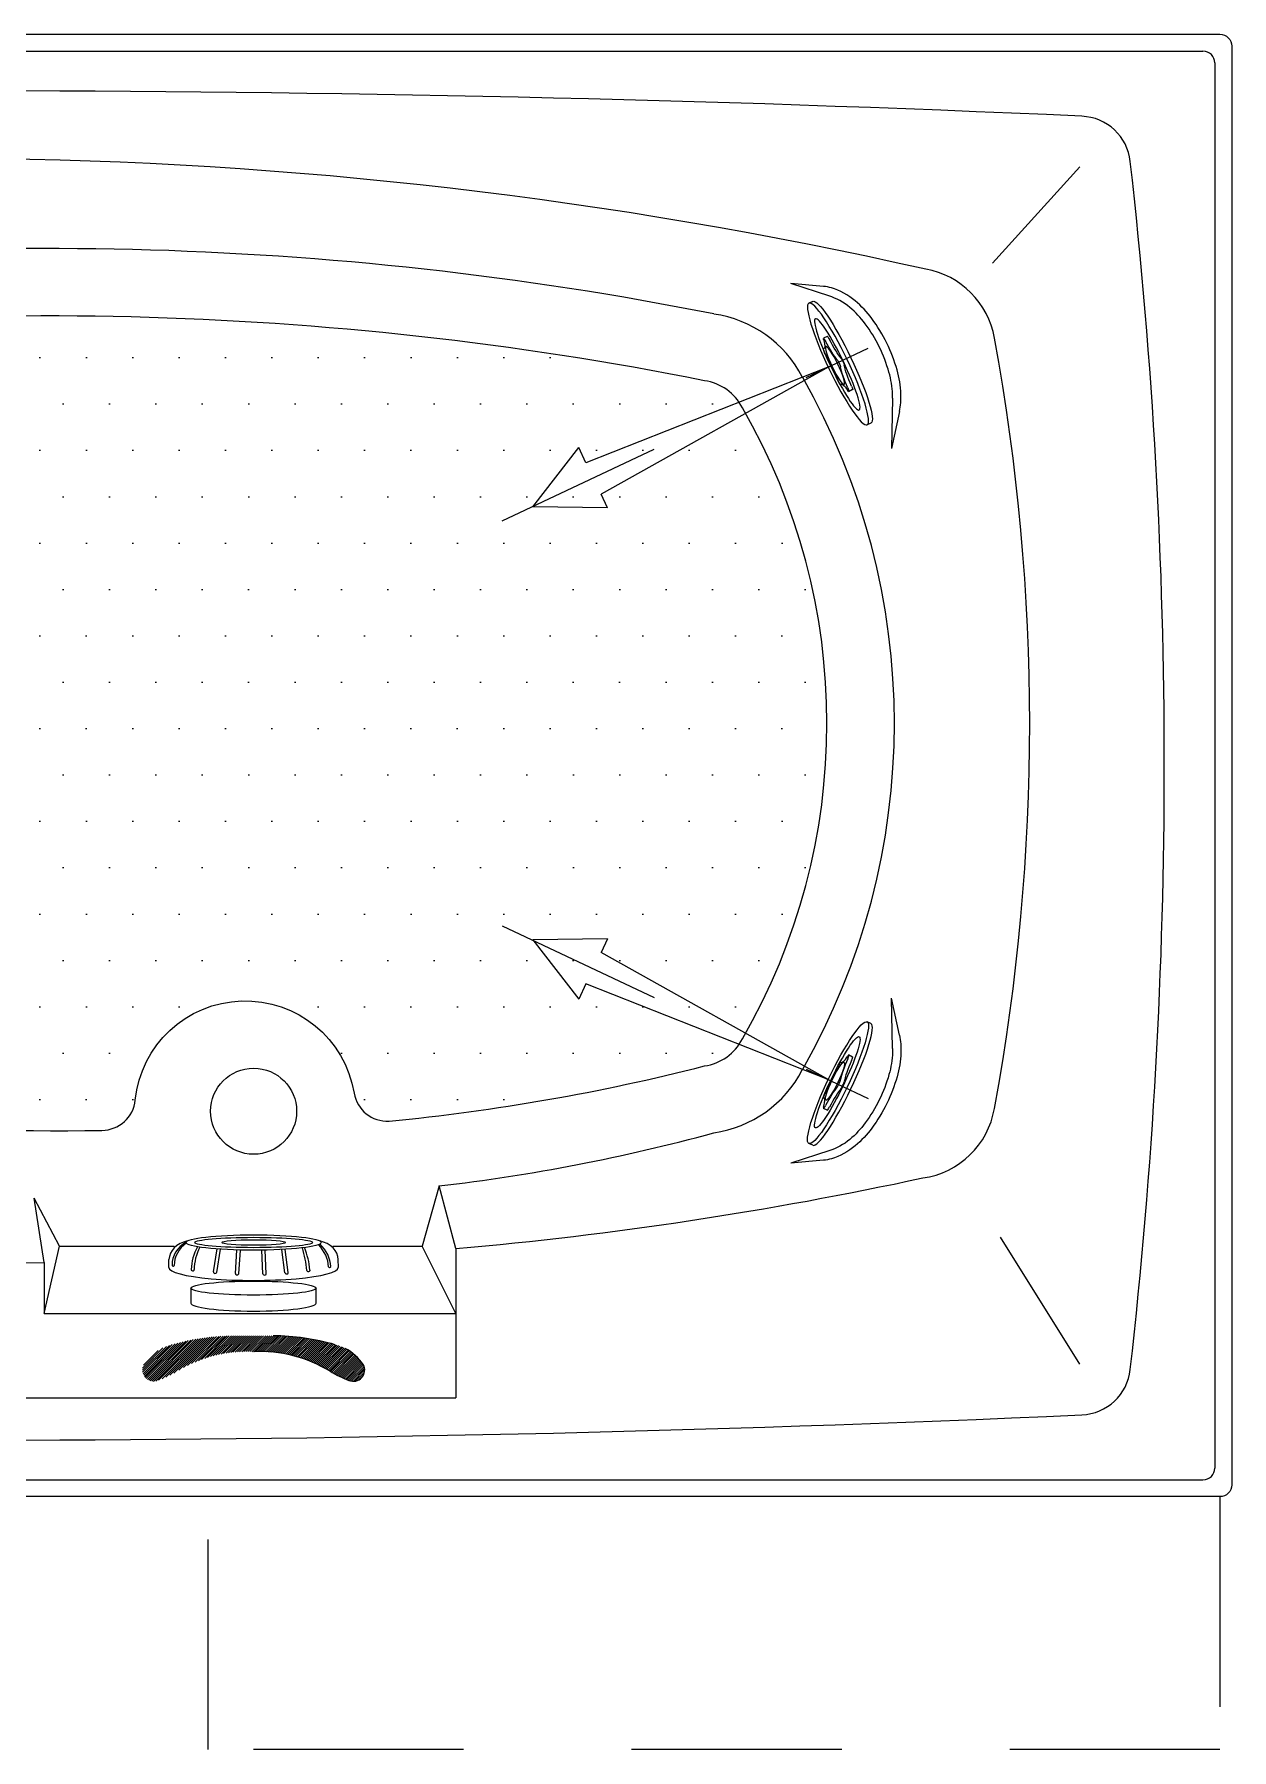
# Model space of a CAD drawing. Header units: millimetres. Extents: x -1237.84 to -1236.32, y 2265.05 to 2266.07.
# Drawn here: x -1237.037 to -1236.325, y 2265.047 to 2266.068 of the extents above; entities that cross this region are included whole.
import ezdxf

# ---------------------------------------------------------------- set-up
doc = ezdxf.new("R2010")
doc.units = ezdxf.units.MM
doc.linetypes.add('CENTER', pattern=[2, 1.25, -0.25, 0.25, -0.25])
doc.linetypes.add('HIDDEN2', pattern=[0.1875, 0.125, -0.0625])
for name, color, linetype in [('CONTOR04', 7, 'Continuous'), ('jacuzzi', 1, 'Continuous'), ('LCENTR02', 1, 'CENTER'), ('LCOTA02', 1, 'Continuous')]:
    doc.layers.add(name, color=color, linetype=linetype)

# ---------------------------------------------------------------- blocks, each defined once
blk = doc.blocks.new('PLX')
at = {"layer": 'LCENTR02'}
blk.add_line((21.97, 0), (-2.03, 0), dxfattribs=at)
at = {"layer": 'LCOTA02'}
for p, q in [((-0.28, 4.09), (-0.03, 4.09)), ((-0.14, 1.83), (0.13, 1.84)), ((0.56, 0), (15.99, 1.06)), ((15.99, 1.96), (15.99, 1.06)), ((15.99, 1.96), (19.97, 0.01)), ((19.97, 0.01), (16.01, -2)), ((0.56, 0), (16.01, -0.99)), ((16.01, -0.99), (16.01, -2)), ((-0.13, -1.66), (0.12, -1.66)), ((-0.24, -3.91), (0.01, -3.91))]:
    blk.add_line(p, q, dxfattribs=at)
at = {"layer": 'LCOTA02', "extrusion": (0, 0, -1)}
for centre, major_axis, ratio, start_param, end_param in [((-0.26, 0.09), (-0.02, 4), 0.15, 3.141593, 6.283185), ((-0.01, 0.09), (-0.02, 4), 0.15, 3.141593, 9.424778), ((0.04, 0.09), (-0.02, 3), 0.133333, 3.141593, 9.424778), ((-0.46, 1.98), (-0.01, 1.9), 0.15, 1.763314, 2.634916), ((-0.14, 1.57), (-0.001, 0.268), 0.15, -1.378279, 0), ((-0.21, 1.98), (-0.01, 1.9), 0.15, 1.763314, 2.634916), ((0.19, 0.09), (-0.01, 1.25), 0.15, 3.141593, 9.424778), ((0.11, 1.57), (-0.001, 0.268), 0.15, -1.378279, 0.74996), ((0.32, 3.16), (-0.01, 1.9), 0.15, 3.019951, 3.891553), ((0.37, 1), (-0.001, 0.268), 0.15, -0.121642, 2.006598), ((-0.3, 0.08), (-0.001, 0.268), 0.15, 3.648269, 5.776509), ((-0.05, 0.09), (-0.001, 0.268), 0.15, 3.648269, 5.776509), ((0.67, 0.09), (-0.01, 1.9), 0.15, 4.276588, 5.14819), ((-0.45, -1.81), (-0.01, 1.9), 0.15, 0.506677, 1.378279), ((-0.2, -1.81), (-0.01, 1.9), 0.15, 0.506677, 1.378279), ((0.38, -0.83), (-0.001, 0.268), 0.15, 1.134995, 3.263235), ((-0.13, -1.4), (-0.001, 0.268), 0.15, 3.141593, 4.519872), ((0.12, -1.39), (-0.001, 0.268), 0.15, 2.391632, 4.519872), ((0.35, -2.98), (-0.01, 1.9), 0.15, -0.74996, 0.121642)]:
    blk.add_ellipse(centre, major_axis=major_axis, ratio=ratio, start_param=start_param, end_param=end_param, dxfattribs=at)
blk = doc.blocks.new('A$C18C942D9')
at = {"layer": 'LCOTA02'}
for p, q in [((1.39, 14.07), (2.25, 14.06)), ((1.39, 14.07), (2.25, 14.06)), ((0.87, 10.09), (3.36, 9.79)), ((0.91, 10.36), (3.39, 10.07)), ((0.74, 8.55), (3.28, 8.42)), ((0.72, 8.27), (3.27, 8.13)), ((0.71, 6.26), (3.26, 6.35)), ((0.72, 5.98), (3.27, 6.07)), ((0.82, 4.43), (3.33, 4.69)), ((0.85, 4.16), (3.35, 4.41)), ((1.39, 0), (2.25, 0.01))]:
    blk.add_line(p, q, dxfattribs=at)
for centre, radius, start, end in [((1.63, 13.71), 0.086, 68.3204, 262.6804), ((1.63, 10.22), 3.41, 44.3309, 90.2321), ((1.75, 10.74), 3.06, 37.8314, 91.6456), ((2.23, 11.96), 2.1, 15.4909, 89.5), ((1.15, 12.09), 0.124, 70.0987, 280.7386), ((1.13, 5.34), 6.63, 68.2863, 89.644), ((1.13, 6.05), 6.16, 66.1373, 89.444), ((0.89, 10.23), 0.136, 80.818, 264.7502), ((0.73, 8.41), 0.139, 86.3618, 267.5776), ((0.71, 6.12), 0.139, 91.7123, 272.3078), ((0.83, 4.29), 0.137, 94.5439, 277.7632), ((-0.04, 18.07), 15.5, 274.0945, 283.2492), ((1.09, 2.48), 0.134, 97.3715, 283.5655), ((0.37, 12.75), 10.42, 274.1152, 287.7136), ((1.21, 5.45), 4.65, 273.0204, 304.8844), ((1.38, 4.67), 4.04, 271.6748, 309.1263), ((2.23, 2.11), 2.1, 270.5, 344.4472), ((1.47, 0.72), 0.086, 97.3196, 291.6796)]:
    blk.add_arc(centre, radius, start, end, dxfattribs=at)
blk.add_ellipse((1.39, 7.04), major_axis=(0, 7.03), ratio=0.198307, start_param=6.281174, end_param=9.428239, dxfattribs=at)
for major_axis, ratio in [((0, 5.6), 0.1484), ((0, 4.89), 0.114375), ((0, 2.65), 0.112344)]:
    blk.add_ellipse((4.09, 7.03), major_axis=major_axis, ratio=ratio, dxfattribs=at)
blk = doc.blocks.new('PO')
at = {"layer": 'CONTOR04', "xscale": 0.639661404713691, "yscale": 0.639661404713691, "zscale": 0.639661404713691, "rotation": 359.9917632775139}
blk.add_blockref('A$C18C942D9', (-0.889, -4.5), dxfattribs=at)
blk = doc.blocks.new('A$C1BA52001')
at = {"layer": 'LCOTA02'}
for p, q in [((0, 2.27), (0, 0.79)), ((7.43, 0.79), (7.43, 2.27))]:
    blk.add_line(p, q, dxfattribs=at)
blk.add_ellipse((3.71, 2.27), major_axis=(-3.71, 0), ratio=0.186255, dxfattribs=at)
blk.add_ellipse((3.71, 0.79), major_axis=(3.71, 0), ratio=0.213184, start_param=3.141593, end_param=6.283185, dxfattribs=at)

msp = doc.modelspace()

# ---------------------------------------------------------------- hatches: boundary and pattern name
at = {"layer": 'jacuzzi'}
h = msp.add_hatch(dxfattribs=at)
h.set_pattern_fill('DOTS', color=256, scale=0.441452, style=0)
h.set_pattern_definition([(0, (-1233.102036, 2264.302766), (0.01379538, 0.02759076), [0, -0.02759076])])
edge = h.paths.add_edge_path()
edge.add_arc((-1237.026, 2267.4377), 2.0222, 261.5836, 270.8282)
edge.add_arc((-1236.997, 2265.4358), 0.0201, 270.5947, 354.181)
edge.add_arc((-1236.9117, 2265.4271), 0.0657, 9.492, 174.181, ccw=False)
edge.add_arc((-1236.827, 2265.4412), 0.0201, 189.492, 273.0783)
edge.add_arc((-1236.9455, 2266.6561), 1.2407, 275.5262, 284.3293)
edge.add_arc((-1236.6426, 2265.4838), 0.0301, 278.0155, 332.7933)
edge.add_arc((-1236.9412, 2265.6578), 0.3757, 330.0109, 389.9891)
edge.add_arc((-1236.6426, 2265.8318), 0.0301, 27.2067, 81.9845)
edge.add_arc((-1237.0282, 2263.908), 1.9922, 78.7145, 98.4796)
edge.add_arc((-1237.3188, 2265.8485), 0.0301, 96.0248, 158.1722)
edge.add_arc((-1236.8922, 2265.6578), 0.4974, 156.0618, 203.9382)
edge.add_arc((-1237.3188, 2265.4672), 0.0301, 201.8278, 263.9752)
h = msp.add_hatch(dxfattribs=at)
h.set_pattern_fill('ANSI31', color=256, scale=0.006782, style=0)
h.set_pattern_definition([(45, (-1238.8701334, 2269.06338875), (-0.0005994772, 0.0005994772), [])])
h.paths.add_polyline_path([(-1236.8611, 2265.2724, 0.040015), (-1236.8497, 2265.2668, 0.693838), (-1236.8414, 2265.2764, 0.117767), (-1236.8521, 2265.286, 0.051981), (-1236.858, 2265.2882, 0.067757), (-1236.895, 2265.2935), (-1236.9066, 2265.2935), (-1236.9183, 2265.2935, 0.067757), (-1236.9553, 2265.2882, 0.051981), (-1236.9612, 2265.286, 0.117767), (-1236.9719, 2265.2764, 0.693838), (-1236.9636, 2265.2668, 0.040015), (-1236.9521, 2265.2724, -0.150241), (-1236.9066, 2265.284, -0.150241)])

# ---------------------------------------------------------------- linework, layer by layer
for p, q in [((-1237.8277, 2266.0577), (-1236.3418, 2266.0577)), ((-1236.3348, 2266.0507), (-1236.3348, 2265.2148)), ((-1236.415, 2265.9889), (-1236.4671, 2265.9316)), ((-1236.5637, 2265.9119), (-1236.5869, 2265.9195)), ((-1236.5675, 2265.9178), (-1236.5869, 2265.9195)), ((-1236.5265, 2265.8512), (-1236.5272, 2265.8214)), ((-1236.5224, 2265.8434), (-1236.5272, 2265.8214)), ((-1236.5265, 2265.4645), (-1236.5272, 2265.4943)), ((-1236.5224, 2265.4723), (-1236.5272, 2265.4943)), ((-1236.5637, 2265.4038), (-1236.5869, 2265.3961)), ((-1236.5675, 2265.3979), (-1236.5869, 2265.3961)), ((-1236.7963, 2265.3827), (-1236.8063, 2265.3468)), ((-1236.7862, 2265.3454), (-1236.7963, 2265.3827)), ((-1237.022, 2265.3468), (-1237.0371, 2265.3754)), ((-1237.0312, 2265.3371), (-1237.0371, 2265.3754)), ((-1237.0312, 2265.3067), (-1237.022, 2265.3468)), ((-1237.022, 2265.3468), (-1236.9539, 2265.3468)), ((-1236.8594, 2265.3468), (-1236.8063, 2265.3468)), ((-1236.7862, 2265.3067), (-1236.8063, 2265.3468)), ((-1236.415, 2265.2766), (-1236.4623, 2265.3522)), ((-1237.0371, 2265.337), (-1237.0371, 2265.337)), ((-1237.0312, 2265.3371), (-1237.0312, 2265.3067)), ((-1236.7862, 2265.3454), (-1236.7862, 2265.2565)), ((-1237.0312, 2265.3067), (-1236.7862, 2265.3067)), ((-1237.2553, 2265.2565), (-1236.7862, 2265.2565)), ((-1237.8277, 2265.2078), (-1236.3418, 2265.2078))]:
    msp.add_line(p, q, dxfattribs=at)
at = {"layer": 'jacuzzi', "linetype": 'HIDDEN2'}
for p, q in [((-1236.9337, 2265.0473), (-1236.9337, 2265.1978)), ((-1236.3317, 2265.1978), (-1236.3317, 2265.0473)), ((-1236.3317, 2265.0473), (-1236.9337, 2265.0473))]:
    msp.add_line(p, q, dxfattribs=at)
at = {"layer": 'jacuzzi', "color": 3}
msp.add_lwpolyline([(-1237.8447, 2265.2048), (-1237.8447, 2266.0607, -0.414214), (-1237.8377, 2266.0678), (-1236.3317, 2266.0678, -0.414214), (-1236.3247, 2266.0607), (-1236.3247, 2265.2048, -0.414214), (-1236.3317, 2265.1978), (-1237.8377, 2265.1978, -0.414214)], format="xyb", close=True, dxfattribs=at)
at = {"layer": 'jacuzzi'}
for points in [[(-1236.5224, 2265.8434, 0.064426), (-1236.5215, 2265.8537, 0.058539), (-1236.5238, 2265.8681, 0.04502), (-1236.5299, 2265.884, 0.04502), (-1236.5388, 2265.8986, 0.058539), (-1236.5487, 2265.9092, 0.100546), (-1236.5629, 2265.9169, 0.052598), (-1236.5675, 2265.9178)], [(-1236.5265, 2265.8512, 0.016569), (-1236.5265, 2265.8535, 0.058539), (-1236.5286, 2265.8667, 0.04502), (-1236.5344, 2265.8818, 0.04502), (-1236.5428, 2265.8956, 0.058539), (-1236.5519, 2265.9053, 0.100546), (-1236.5643, 2265.9121)], [(-1236.5224, 2265.4723, -0.064426), (-1236.5215, 2265.4619, -0.058539), (-1236.5238, 2265.4476, -0.04502), (-1236.5299, 2265.4317, -0.04502), (-1236.5388, 2265.4171, -0.058539), (-1236.5487, 2265.4065, -0.100546), (-1236.5629, 2265.3988, -0.052598), (-1236.5675, 2265.3979)], [(-1236.5265, 2265.4645, -0.016569), (-1236.5265, 2265.4622, -0.058539), (-1236.5286, 2265.4489, -0.04502), (-1236.5344, 2265.4339, -0.04502), (-1236.5428, 2265.4201, -0.058539), (-1236.5519, 2265.4103, -0.100546), (-1236.5643, 2265.4036)]]:
    msp.add_lwpolyline(points, format="xyb", dxfattribs=at)
msp.add_lwpolyline([(-1237.322, 2265.4373, 0.040359), (-1236.9968, 2265.4157, 0.381794), (-1236.977, 2265.4337, -0.874579), (-1236.8468, 2265.4379, 0.381794), (-1236.826, 2265.4212, 0.03843), (-1236.6384, 2265.454, 0.243671), (-1236.6158, 2265.4701, 0.267847), (-1236.6158, 2265.8456, 0.243671), (-1236.6384, 2265.8617, 0.086456), (-1237.322, 2265.8784, 0.278017), (-1237.3468, 2265.8597, 0.211993), (-1237.3468, 2265.456, 0.278017)], format="xyb", close=True, dxfattribs=at)
msp.add_circle((-1236.9066, 2265.4271), 0.0256, dxfattribs=at)
for centre, radius, start, end in [((-1236.3418, 2266.0507), 0.00702, 0, 90), ((-1237.0847, 2251.0967), 14.9374, 87.42616, 92.57384), ((-1236.415, 2265.9889), 0.0301, 6.1058, 87.9293), ((-1237.0988, 2263.3059), 2.6881, 77.2762, 101.7282), ((-1239.5659, 2265.6328), 3.2011, 353.554, 6.446), ((-1237.0282, 2263.9114), 2.0289, 78.7606, 98.4449), ((-1236.5154, 2265.8786), 0.0502, 9.6271, 80.0947), ((-1236.6426, 2265.8318), 0.0702, 27.2067, 81.9845), ((-1237.7062, 2265.6578), 1.2613, 349.5343, 10.4657), ((-1236.9409, 2265.6578), 0.4155, 330.2572, 29.7428), ((-1236.6426, 2265.4838), 0.0702, 278.0155, 332.7933), ((-1236.5154, 2265.4371), 0.0502, 277.9387, 350.3729), ((-1236.9246, 2266.4854), 1.1102, 276.6353, 285.2372), ((-1236.9839, 2267.5909), 2.2542, 275.0311, 282.1774), ((-1237.073, 2268.2133), 2.8765, 261.8545, 270.8315), ((-1236.896, 2265.1548), 0.1387, 74.0978, 89.6029), ((-1236.8667, 2265.2587), 0.0309, 35.0288, 61.8953), ((-1236.9028, 2265.2042), 0.0799, 58.576, 92.7531), ((-1236.8473, 2265.2732), 0.00678, 247.6064, 28.6514), ((-1236.8207, 2265.3412), 0.0798, 239.5405, 248.534), ((-1236.415, 2265.2766), 0.0301, 272.0707, 353.8942), ((-1237.0847, 2280.1688), 14.9374, 267.42616, 272.57384), ((-1236.3418, 2265.2148), 0.00702, 270, 0)]:
    msp.add_arc(centre, radius, start, end, dxfattribs=at)

# ---------------------------------------------------------------- block references
for name, p, xscale, yscale, zscale, rotation in [('PLX', (-1236.5594, 2265.8724), 0.0100330033002676, 0.01003300330046386, 0.0100330033003292, 205.2937323089393), ('PLX', (-1236.5594, 2265.4433), -0.0100330033002676, 0.01003300330046386, 0.0100330033003292, 334.7062676910606), ('PO', (-1236.9066, 2265.3341), 0.008618073175230242, 0.01120349512802932, 0.008618073175306567, 90.01512567078595)]:
    msp.add_blockref(name, p, dxfattribs=dict(at, xscale=xscale, yscale=yscale, zscale=zscale, rotation=rotation))
at = {"layer": 'jacuzzi', "xscale": 0.01003300330026491, "yscale": 0.00601980198024421, "zscale": 0.0100330033003292}
msp.add_blockref('A$C1BA52001', (-1236.9439, 2265.3082), dxfattribs=at)

doc.saveas('drawing.dxf')
